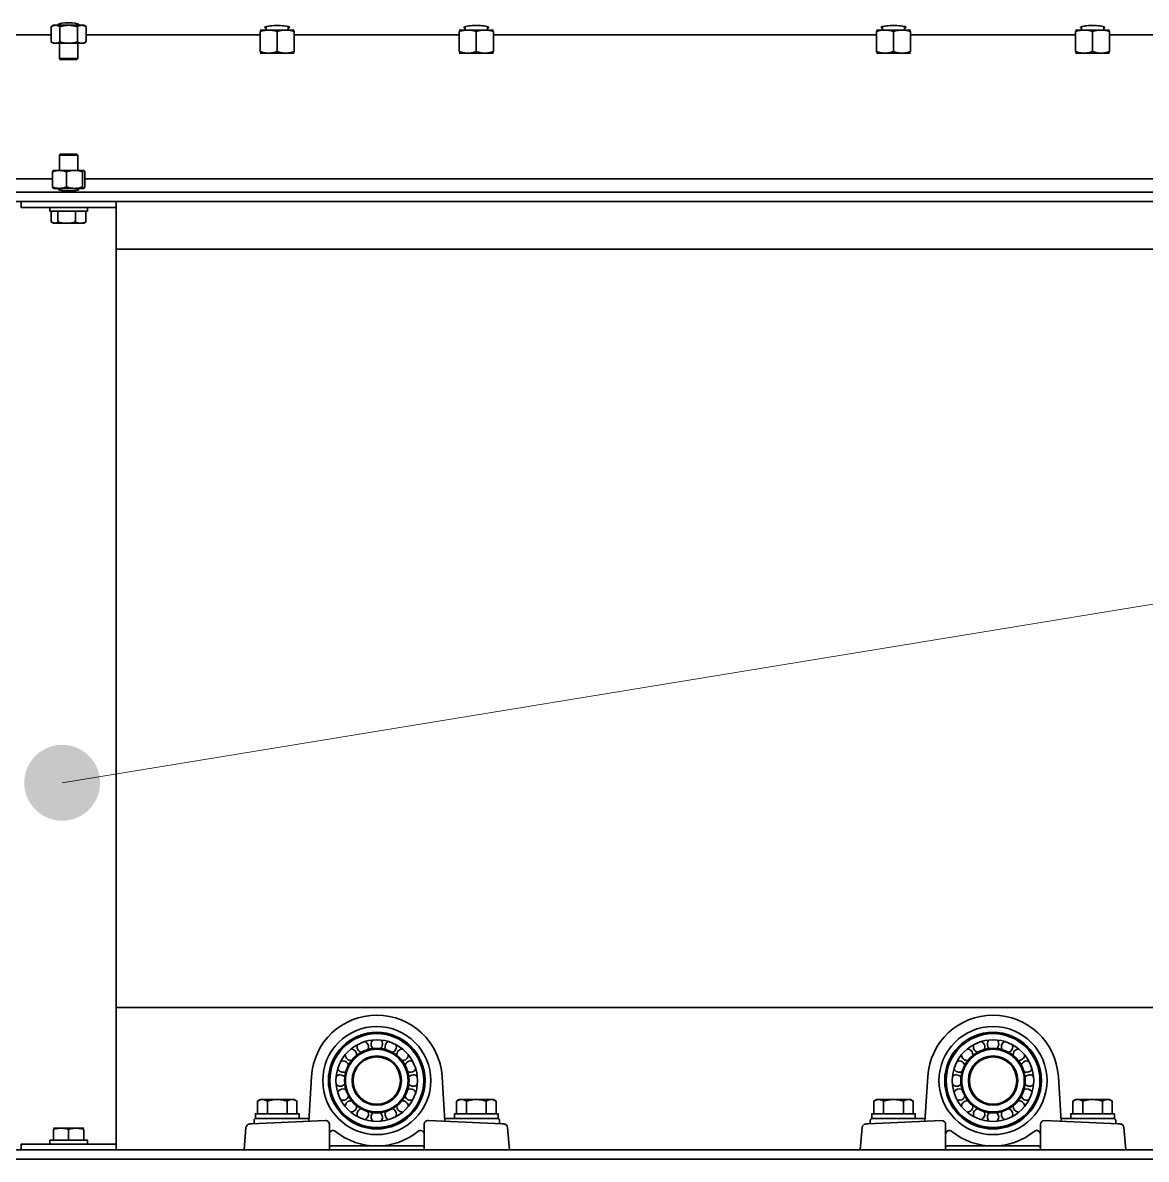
# Model space of a CAD drawing. Header units: millimetres. Extents: x -8400 to 8400, y -5940 to 5940.
# Drawn here: x -2721 to -2128, y 3336 to 3935 of the extents above; entities that cross this region are included whole.
import ezdxf

# ---------------------------------------------------------------- set-up
doc = ezdxf.new("R2010")
doc.units = ezdxf.units.MM
doc.layers.add('粗实线层', color=7, linetype='Continuous', lineweight=35)
doc.layers.add('细实线层', color=7, linetype='Continuous', lineweight=18)

# ---------------------------------------------------------------- blocks, each defined once
blk = doc.blocks.new('*X12')
at = {"layer": '细实线层', "lineweight": 18}
h = blk.add_hatch(color=0, dxfattribs=at)
edge = h.paths.add_edge_path(flags=0)
edge.add_arc((0, 0), 20, 0, 360)
at = {"layer": '细实线层', "color": 0}
blk.add_line((0, 0), (1410.58, 230.81), dxfattribs=at)

msp = doc.modelspace()

# ---------------------------------------------------------------- linework, layer by layer
at = {"layer": '粗实线层', "linetype": 'Continuous', "lineweight": 35}
for points in [[(-2705.579, 3933.056), (-2704.342, 3933.771), (-2704.22, 3933.771), (-2703.859, 3933.771), (-2703.27, 3933.771), (-2703.344, 3933.77), (-2703.417, 3933.767), (-2703.491, 3933.763), (-2703.565, 3933.758), (-2703.711, 3933.742), (-2703.858, 3933.721), (-2704.149, 3933.66), (-2704.438, 3933.577), (-2705.012, 3933.352), (-2705.579, 3933.056), (-2705.579, 3924.985)], [(-2701.208, 3934.606), (-2701.208, 3933.77)], [(-2687.104, 3933.056), (-2687.673, 3933.352), (-2688.247, 3933.578), (-2688.536, 3933.661), (-2688.827, 3933.721), (-2689.119, 3933.758), (-2689.414, 3933.771), (-2689.487, 3933.77), (-2689.561, 3933.767), (-2689.635, 3933.763), (-2689.708, 3933.758), (-2689.855, 3933.742), (-2690.001, 3933.721), (-2690.292, 3933.66), (-2690.582, 3933.577), (-2691.155, 3933.352), (-2691.723, 3933.056), (-2691.723, 3924.985), (-2692.285, 3924.83), (-2692.851, 3924.691), (-2693.422, 3924.568), (-2693.998, 3924.465), (-2694.288, 3924.42), (-2694.579, 3924.381), (-2694.726, 3924.364), (-2694.872, 3924.347), (-2694.946, 3924.34), (-2695.019, 3924.333), (-2695.093, 3924.326), (-2695.167, 3924.32), (-2695.755, 3924.283), (-2696.342, 3924.271), (-2696.926, 3924.283), (-2697.509, 3924.32), (-2698.09, 3924.379), (-2698.669, 3924.462), (-2698.958, 3924.511), (-2699.247, 3924.566), (-2699.391, 3924.595), (-2699.535, 3924.625), (-2699.679, 3924.656), (-2699.823, 3924.689), (-2700.395, 3924.829), (-2700.961, 3924.985)], [(-2691.723, 3933.056), (-2692.285, 3933.21), (-2692.851, 3933.35), (-2693.422, 3933.472), (-2693.998, 3933.576), (-2694.288, 3933.62), (-2694.579, 3933.659), (-2694.726, 3933.677), (-2694.872, 3933.693), (-2694.946, 3933.7), (-2695.019, 3933.708), (-2695.093, 3933.714), (-2695.167, 3933.721), (-2695.755, 3933.758), (-2696.342, 3933.771), (-2696.926, 3933.758), (-2697.509, 3933.722), (-2698.09, 3933.661), (-2698.669, 3933.579), (-2698.958, 3933.53), (-2699.247, 3933.476), (-2699.391, 3933.446), (-2699.535, 3933.416), (-2699.679, 3933.385), (-2699.823, 3933.352), (-2700.395, 3933.212), (-2700.961, 3933.056)], [(-2691.476, 3933.77), (-2691.476, 3934.606)], [(-2592.193, 3932.195), (-2592.598, 3932.362), (-2592.81, 3932.538), (-2592.823, 3932.716), (-2592.636, 3932.893), (-2592.255, 3933.061), (-2591.692, 3933.216), (-2590.964, 3933.354), (-2590.094, 3933.47), (-2589.107, 3933.56), (-2588.036, 3933.621), (-2586.912, 3933.652), (-2585.771, 3933.652), (-2584.648, 3933.621), (-2583.576, 3933.56), (-2582.59, 3933.47), (-2581.72, 3933.354), (-2580.992, 3933.216), (-2580.428, 3933.061), (-2580.048, 3932.893), (-2579.861, 3932.716), (-2579.874, 3932.538), (-2580.086, 3932.362), (-2580.491, 3932.195)], [(-2592.193, 3933.082), (-2592.193, 3931.27)], [(-2580.491, 3931.27), (-2580.491, 3933.082)], [(-2487.192, 3933.082), (-2487.192, 3931.27)], [(-2475.491, 3931.27), (-2475.491, 3933.082)], [(-2267.193, 3932.195), (-2267.598, 3932.362), (-2267.81, 3932.538), (-2267.823, 3932.716), (-2267.636, 3932.893), (-2267.255, 3933.061), (-2266.692, 3933.216), (-2265.964, 3933.354), (-2265.093, 3933.47), (-2264.108, 3933.56), (-2263.036, 3933.621), (-2261.912, 3933.652), (-2260.771, 3933.652), (-2259.648, 3933.621), (-2258.576, 3933.56), (-2257.59, 3933.47), (-2256.72, 3933.354), (-2255.992, 3933.216), (-2255.429, 3933.061), (-2255.048, 3932.893), (-2254.861, 3932.716), (-2254.874, 3932.538), (-2255.086, 3932.362), (-2255.491, 3932.195)], [(-2267.192, 3933.082), (-2267.192, 3931.27)], [(-2255.491, 3931.27), (-2255.491, 3933.082)], [(-2162.192, 3933.082), (-2162.192, 3931.27)], [(-2150.491, 3931.27), (-2150.491, 3933.082)], [(-2797.342, 3928.771), (-2705.608, 3928.771)], [(-2687.142, 3928.771), (-2595.348, 3928.771)], [(-2595.342, 3931.27), (-2595.205, 3931.27), (-2594.799, 3931.27), (-2594.136, 3931.27), (-2593.236, 3931.27), (-2592.127, 3931.27), (-2590.842, 3931.27), (-2590.985, 3931.27), (-2591.129, 3931.267), (-2591.201, 3931.265), (-2591.272, 3931.262), (-2591.344, 3931.26), (-2591.416, 3931.256), (-2591.702, 3931.239), (-2591.987, 3931.215), (-2592.554, 3931.147), (-2593.118, 3931.053), (-2594.235, 3930.799), (-2595.342, 3930.467), (-2595.342, 3919.874), (-2594.233, 3919.541), (-2593.115, 3919.287), (-2592.551, 3919.194), (-2591.985, 3919.126), (-2591.415, 3919.084), (-2590.842, 3919.07), (-2592.127, 3919.07), (-2593.236, 3919.07), (-2594.136, 3919.07), (-2594.799, 3919.07), (-2595.205, 3919.07), (-2595.342, 3919.07)], [(-2577.342, 3931.27), (-2577.479, 3931.27), (-2577.885, 3931.27), (-2578.548, 3931.27), (-2579.448, 3931.27), (-2580.557, 3931.27), (-2581.842, 3931.27), (-2583.264, 3931.27), (-2584.779, 3931.27), (-2586.342, 3931.27), (-2587.905, 3931.27), (-2589.42, 3931.27), (-2590.842, 3931.27), (-2590.269, 3931.256), (-2589.699, 3931.215), (-2589.132, 3931.147), (-2588.569, 3931.054), (-2587.451, 3930.8), (-2586.342, 3930.467), (-2585.236, 3930.799), (-2584.118, 3931.053), (-2583.554, 3931.147), (-2582.987, 3931.215), (-2582.702, 3931.239), (-2582.416, 3931.256), (-2582.344, 3931.26), (-2582.272, 3931.262), (-2582.201, 3931.265), (-2582.129, 3931.267), (-2581.985, 3931.27), (-2581.842, 3931.27), (-2581.269, 3931.256), (-2580.699, 3931.215), (-2580.132, 3931.147), (-2579.569, 3931.054), (-2578.45, 3930.8), (-2577.342, 3930.467), (-2577.342, 3919.874), (-2578.448, 3919.541), (-2579.566, 3919.287), (-2580.13, 3919.195), (-2580.697, 3919.126), (-2580.982, 3919.102), (-2581.268, 3919.084), (-2581.34, 3919.081), (-2581.411, 3919.078), (-2581.483, 3919.076), (-2581.555, 3919.074), (-2581.698, 3919.072), (-2581.842, 3919.07), (-2583.264, 3919.07), (-2584.779, 3919.07), (-2586.342, 3919.07), (-2587.905, 3919.07), (-2589.42, 3919.07), (-2590.842, 3919.07), (-2590.699, 3919.072), (-2590.555, 3919.074), (-2590.483, 3919.076), (-2590.412, 3919.078), (-2590.34, 3919.081), (-2590.268, 3919.084), (-2589.982, 3919.102), (-2589.697, 3919.126), (-2589.13, 3919.195), (-2588.566, 3919.287), (-2587.448, 3919.541), (-2586.342, 3919.874)], [(-2586.342, 3930.467), (-2586.342, 3919.874), (-2585.233, 3919.541), (-2584.115, 3919.287), (-2583.552, 3919.194), (-2582.985, 3919.126), (-2582.415, 3919.084), (-2581.842, 3919.07), (-2580.557, 3919.07), (-2579.448, 3919.07), (-2578.548, 3919.07), (-2577.885, 3919.07), (-2577.479, 3919.07), (-2577.342, 3919.07)], [(-2577.358, 3928.771), (-2490.373, 3928.771)], [(-2490.342, 3931.27), (-2490.205, 3931.27), (-2489.799, 3931.27), (-2489.136, 3931.27), (-2488.236, 3931.27), (-2487.127, 3931.27), (-2485.842, 3931.27), (-2485.985, 3931.27), (-2486.129, 3931.267), (-2486.2, 3931.265), (-2486.272, 3931.262), (-2486.344, 3931.26), (-2486.416, 3931.256), (-2486.702, 3931.239), (-2486.987, 3931.215), (-2487.554, 3931.147), (-2488.118, 3931.053), (-2489.236, 3930.799), (-2490.342, 3930.467), (-2490.342, 3919.874), (-2489.233, 3919.541), (-2488.115, 3919.287), (-2487.551, 3919.194), (-2486.985, 3919.126), (-2486.415, 3919.084), (-2485.842, 3919.07), (-2487.127, 3919.07), (-2488.236, 3919.07), (-2489.136, 3919.07), (-2489.799, 3919.07), (-2490.205, 3919.07), (-2490.342, 3919.07)], [(-2481.342, 3930.467), (-2482.45, 3930.8), (-2483.569, 3931.054), (-2484.132, 3931.147), (-2484.699, 3931.215), (-2485.269, 3931.256), (-2485.842, 3931.27), (-2484.42, 3931.27), (-2482.905, 3931.27), (-2481.342, 3931.27), (-2479.779, 3931.27), (-2478.264, 3931.27), (-2476.842, 3931.27), (-2476.985, 3931.27), (-2477.129, 3931.267), (-2477.201, 3931.265), (-2477.272, 3931.262), (-2477.344, 3931.26), (-2477.416, 3931.256), (-2477.702, 3931.239), (-2477.987, 3931.215), (-2478.554, 3931.147), (-2479.118, 3931.053), (-2480.235, 3930.799), (-2481.342, 3930.467), (-2481.342, 3919.874), (-2480.233, 3919.541), (-2479.115, 3919.287), (-2478.552, 3919.194), (-2477.985, 3919.126), (-2477.415, 3919.084), (-2476.842, 3919.07), (-2476.699, 3919.072), (-2476.555, 3919.074), (-2476.483, 3919.076), (-2476.412, 3919.078), (-2476.34, 3919.081), (-2476.268, 3919.084), (-2475.982, 3919.102), (-2475.697, 3919.126), (-2475.13, 3919.195), (-2474.566, 3919.287), (-2473.448, 3919.541), (-2472.342, 3919.874), (-2472.342, 3930.467), (-2473.45, 3930.8), (-2474.569, 3931.054), (-2475.132, 3931.147), (-2475.699, 3931.215), (-2476.269, 3931.256), (-2476.842, 3931.27), (-2475.557, 3931.27), (-2474.447, 3931.27), (-2473.548, 3931.27), (-2472.885, 3931.27), (-2472.478, 3931.27), (-2472.342, 3931.27)], [(-2472.383, 3928.771), (-2270.389, 3928.771)], [(-2270.342, 3931.27), (-2270.205, 3931.27), (-2269.799, 3931.27), (-2269.136, 3931.27), (-2268.236, 3931.27), (-2267.127, 3931.27), (-2265.842, 3931.27), (-2265.985, 3931.27), (-2266.129, 3931.267), (-2266.201, 3931.265), (-2266.273, 3931.262), (-2266.344, 3931.26), (-2266.416, 3931.256), (-2266.702, 3931.239), (-2266.987, 3931.215), (-2267.554, 3931.147), (-2268.118, 3931.053), (-2269.236, 3930.799), (-2270.342, 3930.467), (-2270.342, 3919.874), (-2269.233, 3919.541), (-2268.115, 3919.287), (-2267.551, 3919.194), (-2266.985, 3919.126), (-2266.415, 3919.084), (-2265.842, 3919.07), (-2267.127, 3919.07), (-2268.236, 3919.07), (-2269.136, 3919.07), (-2269.799, 3919.07), (-2270.205, 3919.07), (-2270.342, 3919.07)], [(-2252.342, 3931.27), (-2252.479, 3931.27), (-2252.885, 3931.27), (-2253.548, 3931.27), (-2254.448, 3931.27), (-2255.557, 3931.27), (-2256.842, 3931.27), (-2256.269, 3931.256), (-2255.699, 3931.215), (-2255.132, 3931.147), (-2254.569, 3931.054), (-2253.45, 3930.8), (-2252.342, 3930.467), (-2252.342, 3919.874), (-2253.448, 3919.541), (-2254.566, 3919.287), (-2255.13, 3919.195), (-2255.697, 3919.126), (-2255.982, 3919.102), (-2256.268, 3919.084), (-2256.34, 3919.081), (-2256.411, 3919.078), (-2256.483, 3919.076), (-2256.555, 3919.074), (-2256.699, 3919.072), (-2256.842, 3919.07), (-2258.264, 3919.07), (-2259.779, 3919.07), (-2261.342, 3919.07), (-2262.905, 3919.07), (-2264.42, 3919.07), (-2265.842, 3919.07), (-2265.699, 3919.072), (-2265.555, 3919.074), (-2265.483, 3919.076), (-2265.411, 3919.078), (-2265.34, 3919.081), (-2265.268, 3919.084), (-2264.982, 3919.102), (-2264.697, 3919.126), (-2264.13, 3919.195), (-2263.566, 3919.287), (-2262.448, 3919.541), (-2261.342, 3919.874), (-2261.342, 3930.467)], [(-2252.398, 3928.771), (-2165.354, 3928.771)], [(-2165.342, 3931.27), (-2165.205, 3931.27), (-2164.799, 3931.27), (-2164.136, 3931.27), (-2163.236, 3931.27), (-2162.127, 3931.27), (-2160.842, 3931.27), (-2160.985, 3931.27), (-2161.129, 3931.267), (-2161.201, 3931.265), (-2161.272, 3931.262), (-2161.344, 3931.26), (-2161.416, 3931.256), (-2161.702, 3931.239), (-2161.987, 3931.215), (-2162.554, 3931.147), (-2163.118, 3931.053), (-2164.236, 3930.799), (-2165.342, 3930.467), (-2165.342, 3919.874), (-2164.233, 3919.541), (-2163.115, 3919.287), (-2162.552, 3919.194), (-2161.985, 3919.126), (-2161.415, 3919.084), (-2160.842, 3919.07), (-2160.698, 3919.072), (-2160.555, 3919.074), (-2160.483, 3919.076), (-2160.411, 3919.078), (-2160.34, 3919.081), (-2160.268, 3919.084), (-2159.982, 3919.102), (-2159.697, 3919.126), (-2159.13, 3919.195), (-2158.566, 3919.287), (-2157.448, 3919.541), (-2156.342, 3919.874)], [(-2156.342, 3930.467), (-2157.45, 3930.8), (-2158.569, 3931.054), (-2159.132, 3931.147), (-2159.699, 3931.215), (-2160.268, 3931.256), (-2160.842, 3931.27), (-2159.42, 3931.27), (-2157.905, 3931.27), (-2156.342, 3931.27), (-2154.779, 3931.27), (-2153.264, 3931.27), (-2151.842, 3931.27), (-2150.557, 3931.27), (-2149.447, 3931.27), (-2148.548, 3931.27), (-2147.885, 3931.27), (-2147.479, 3931.27), (-2147.342, 3931.27)], [(-2147.364, 3928.771), (-1945.37, 3928.771)], [(-2701.208, 3924.271), (-2701.208, 3916.257), (-2700.721, 3915.77), (-2700.612, 3915.77), (-2700.288, 3915.77), (-2699.766, 3915.77), (-2699.072, 3915.77), (-2698.242, 3915.77), (-2697.316, 3915.77), (-2696.342, 3915.77), (-2695.368, 3915.77), (-2694.442, 3915.77), (-2693.611, 3915.77), (-2692.918, 3915.77), (-2692.396, 3915.77), (-2692.072, 3915.77), (-2691.963, 3915.77), (-2691.476, 3916.257), (-2691.476, 3924.271)], [(-2691.723, 3924.985), (-2691.154, 3924.689), (-2690.58, 3924.463), (-2690.291, 3924.38), (-2690, 3924.32), (-2689.708, 3924.283), (-2689.414, 3924.271), (-2688.824, 3924.271), (-2688.463, 3924.271), (-2688.342, 3924.271), (-2687.104, 3924.985)], [(-2472.342, 3919.07), (-2472.478, 3919.07), (-2472.885, 3919.07), (-2473.548, 3919.07), (-2474.447, 3919.07), (-2475.557, 3919.07), (-2476.842, 3919.07), (-2478.264, 3919.07), (-2479.779, 3919.07), (-2481.342, 3919.07), (-2482.905, 3919.07), (-2484.42, 3919.07), (-2485.842, 3919.07), (-2485.699, 3919.072), (-2485.555, 3919.074), (-2485.483, 3919.076), (-2485.411, 3919.078), (-2485.34, 3919.081), (-2485.268, 3919.084), (-2484.982, 3919.102), (-2484.697, 3919.126), (-2484.13, 3919.195), (-2483.566, 3919.287), (-2482.448, 3919.541), (-2481.342, 3919.874)], [(-2261.342, 3919.874), (-2260.233, 3919.541), (-2259.115, 3919.287), (-2258.552, 3919.194), (-2257.985, 3919.126), (-2257.415, 3919.084), (-2256.842, 3919.07), (-2255.557, 3919.07), (-2254.448, 3919.07), (-2253.548, 3919.07), (-2252.885, 3919.07), (-2252.479, 3919.07), (-2252.342, 3919.07)], [(-2701.208, 3916.257), (-2701.102, 3916.257), (-2700.787, 3916.257), (-2700.278, 3916.257), (-2699.598, 3916.257), (-2698.775, 3916.257), (-2697.846, 3916.257), (-2696.85, 3916.257), (-2695.833, 3916.257), (-2694.838, 3916.257), (-2693.909, 3916.257), (-2693.086, 3916.257), (-2692.405, 3916.257), (-2691.896, 3916.257), (-2691.582, 3916.257), (-2691.476, 3916.257)], [(-2147.342, 3919.07), (-2147.479, 3919.07), (-2147.885, 3919.07), (-2148.548, 3919.07), (-2149.447, 3919.07), (-2150.557, 3919.07), (-2151.842, 3919.07), (-2153.264, 3919.07), (-2154.779, 3919.07), (-2156.342, 3919.07), (-2157.905, 3919.07), (-2159.42, 3919.07), (-2160.842, 3919.07), (-2162.127, 3919.07), (-2163.236, 3919.07), (-2164.136, 3919.07), (-2164.799, 3919.07), (-2165.205, 3919.07), (-2165.342, 3919.07)], [(-2691.476, 3857.27), (-2691.476, 3865.284), (-2691.963, 3865.771), (-2692.077, 3865.771), (-2692.414, 3865.771), (-2692.956, 3865.771), (-2693.675, 3865.771), (-2694.534, 3865.771), (-2695.487, 3865.771), (-2696.484, 3865.771), (-2697.474, 3865.771), (-2698.405, 3865.771), (-2699.228, 3865.771), (-2699.901, 3865.771), (-2700.387, 3865.771), (-2700.637, 3865.771), (-2700.721, 3865.771), (-2701.208, 3865.284), (-2701.208, 3857.27)], [(-2691.476, 3865.284), (-2691.584, 3865.284), (-2691.904, 3865.284), (-2692.422, 3865.284), (-2693.115, 3865.284), (-2693.951, 3865.284), (-2694.894, 3865.284), (-2695.901, 3865.284), (-2696.927, 3865.284), (-2697.928, 3865.284), (-2698.858, 3865.284), (-2699.676, 3865.284), (-2700.346, 3865.284), (-2700.837, 3865.284), (-2701.114, 3865.284), (-2701.208, 3865.284)], [(-2704.875, 3856.556), (-2704.727, 3856.852), (-2704.578, 3857.078), (-2704.502, 3857.16), (-2704.427, 3857.221), (-2704.411, 3857.231)], [(-2704.414, 3857.229), (-2704.342, 3857.27), (-2704.208, 3857.27), (-2703.81, 3857.27), (-2703.162, 3857.27), (-2702.285, 3857.27), (-2701.21, 3857.27), (-2700.033, 3857.27), (-2698.745, 3857.27), (-2697.383, 3857.27), (-2695.99, 3857.27), (-2694.607, 3857.27), (-2693.278, 3857.27), (-2693.817, 3857.258), (-2694.355, 3857.221), (-2694.892, 3857.162), (-2695.427, 3857.079), (-2695.694, 3857.03), (-2695.96, 3856.975), (-2696.094, 3856.946), (-2696.227, 3856.916), (-2696.36, 3856.885), (-2696.493, 3856.852), (-2697.021, 3856.711), (-2697.544, 3856.556)], [(-2689.011, 3856.556), (-2688.863, 3856.852), (-2688.714, 3857.078), (-2688.639, 3857.16), (-2688.563, 3857.221), (-2688.525, 3857.242), (-2688.487, 3857.258), (-2688.467, 3857.264), (-2688.448, 3857.268), (-2688.429, 3857.27), (-2688.41, 3857.27), (-2688.711, 3857.27), (-2689.244, 3857.27), (-2689.993, 3857.27), (-2690.935, 3857.27), (-2692.041, 3857.27), (-2693.278, 3857.27), (-2692.736, 3857.258), (-2692.192, 3857.221), (-2692.124, 3857.215), (-2692.056, 3857.208), (-2691.988, 3857.201), (-2691.92, 3857.193), (-2691.784, 3857.177), (-2691.649, 3857.16), (-2691.38, 3857.121), (-2691.112, 3857.076), (-2690.58, 3856.973), (-2690.053, 3856.85), (-2689.53, 3856.711), (-2689.011, 3856.556), (-2689.011, 3848.485)], [(-2688.41, 3847.77), (-2688.391, 3847.771), (-2688.372, 3847.774), (-2688.352, 3847.778), (-2688.333, 3847.783), (-2688.295, 3847.798), (-2688.257, 3847.82), (-2688.181, 3847.881), (-2688.106, 3847.964), (-2687.957, 3848.189), (-2687.809, 3848.485), (-2687.809, 3856.556), (-2687.957, 3856.852), (-2688.106, 3857.078), (-2688.182, 3857.16), (-2688.257, 3857.221), (-2688.333, 3857.258), (-2688.41, 3857.27)], [(-2704.895, 3852.77), (-3642.842, 3852.77)], [(-2697.544, 3848.485), (-2697.021, 3848.329), (-2696.493, 3848.188), (-2696.36, 3848.156), (-2696.227, 3848.125), (-2696.094, 3848.095), (-2695.96, 3848.065), (-2695.694, 3848.011), (-2695.427, 3847.962), (-2694.892, 3847.879), (-2694.355, 3847.819), (-2693.817, 3847.783), (-2693.278, 3847.77), (-2694.607, 3847.77), (-2695.99, 3847.77), (-2697.383, 3847.77), (-2698.745, 3847.77), (-2700.033, 3847.77), (-2701.21, 3847.77), (-2702.238, 3847.77), (-2703.087, 3847.77), (-2703.732, 3847.77), (-2704.152, 3847.77), (-2704.334, 3847.77), (-2704.274, 3847.77), (-2704.293, 3847.771), (-2704.312, 3847.774), (-2704.331, 3847.778), (-2704.35, 3847.783), (-2704.389, 3847.798), (-2704.427, 3847.82), (-2704.503, 3847.881), (-2704.578, 3847.964), (-2704.727, 3848.189), (-2704.875, 3848.485)], [(-1814.389, 3852.77), (-2687.854, 3852.77)], [(-5571.342, 3845.77), (-1771.342, 3845.77)], [(-5571.342, 3843.204), (-5571.342, 3840.77), (-1771.342, 3840.77), (-1771.342, 3843.204)], [(-2691.476, 3847.738), (-2691.085, 3847.589), (-2690.876, 3847.432), (-2690.858, 3847.271), (-2691.03, 3847.113), (-2691.388, 3846.962), (-2691.918, 3846.825), (-2692.603, 3846.705), (-2693.417, 3846.607), (-2694.334, 3846.535), (-2695.32, 3846.49), (-2696.342, 3846.475), (-2697.385, 3846.49), (-2698.39, 3846.537), (-2699.321, 3846.612), (-2700.144, 3846.714), (-2700.829, 3846.838), (-2701.351, 3846.981), (-2701.691, 3847.136), (-2701.837, 3847.298), (-2701.783, 3847.462), (-2701.532, 3847.622), (-2701.092, 3847.77)], [(-2701.208, 3847.771), (-2701.208, 3846.935)], [(-2691.476, 3846.935), (-2691.476, 3847.771)], [(-2706.342, 3837.771), (-2706.342, 3835.77), (-2706.15, 3835.77), (-2705.579, 3835.77), (-2704.931, 3835.77), (-2704.102, 3835.77), (-2703.112, 3835.77), (-2701.981, 3835.77), (-2700.731, 3835.77), (-2699.39, 3835.77), (-2697.986, 3835.77), (-2696.546, 3835.77), (-2695.103, 3835.77), (-2693.685, 3835.77), (-2692.323, 3835.77), (-2691.045, 3835.77), (-2689.878, 3835.77), (-2688.846, 3835.77), (-2687.97, 3835.77), (-2687.269, 3835.77), (-2686.758, 3835.77), (-2686.446, 3835.77), (-2686.342, 3835.77), (-2686.342, 3837.771)], [(-2671.342, 3837.771), (-2671.342, 3837.668), (-2671.342, 3837.368), (-2671.342, 3836.892), (-2671.342, 3836.27), (-2671.342, 3835.547), (-2671.342, 3834.771), (-2671.342, 3346.771), (-2671.342, 3345.994), (-2671.342, 3345.27), (-2671.342, 3344.649), (-2671.342, 3344.172), (-2671.342, 3343.873), (-2671.342, 3343.77)], [(-2703.732, 3829.371), (-2703.956, 3829.382), (-2704.179, 3829.42), (-2704.401, 3829.479), (-2704.623, 3829.562), (-2704.734, 3829.611), (-2704.844, 3829.666), (-2704.899, 3829.695), (-2704.955, 3829.725), (-2705.01, 3829.756), (-2705.065, 3829.789), (-2705.284, 3829.93), (-2705.501, 3830.085), (-2705.501, 3835.77)], [(-2705.501, 3830.085), (-2704.809, 3829.789), (-2704.11, 3829.563), (-2703.758, 3829.48), (-2703.404, 3829.42), (-2703.049, 3829.383), (-2702.691, 3829.371)], [(-2701.963, 3830.085), (-2702.178, 3829.93), (-2702.395, 3829.791), (-2702.613, 3829.668), (-2702.834, 3829.564), (-2702.945, 3829.52), (-2703.057, 3829.481), (-2703.113, 3829.464), (-2703.169, 3829.448), (-2703.197, 3829.44), (-2703.225, 3829.433), (-2703.253, 3829.426), (-2703.282, 3829.42), (-2703.507, 3829.383), (-2703.732, 3829.371), (-2703.087, 3829.371), (-2702.238, 3829.371), (-2701.21, 3829.371), (-2700.033, 3829.371), (-2698.745, 3829.371), (-2697.383, 3829.371), (-2695.99, 3829.371), (-2694.607, 3829.371), (-2693.278, 3829.371), (-2692.041, 3829.371), (-2690.935, 3829.371), (-2689.993, 3829.371), (-2690.083, 3829.371), (-2690.172, 3829.373), (-2690.262, 3829.377), (-2690.352, 3829.383), (-2690.53, 3829.398), (-2690.708, 3829.42), (-2691.062, 3829.48), (-2691.415, 3829.563), (-2692.112, 3829.789), (-2692.803, 3830.085)], [(-2692.803, 3835.77), (-2692.803, 3830.085), (-2693.931, 3829.789), (-2695.07, 3829.563), (-2695.643, 3829.48), (-2696.22, 3829.42), (-2696.8, 3829.383), (-2697.383, 3829.371), (-2697.529, 3829.371), (-2697.675, 3829.373), (-2697.821, 3829.377), (-2697.967, 3829.383), (-2698.258, 3829.398), (-2698.548, 3829.42), (-2699.126, 3829.48), (-2699.699, 3829.563), (-2700.836, 3829.789), (-2701.963, 3830.085), (-2701.963, 3835.77)], [(-2687.183, 3830.085), (-2687.398, 3829.93), (-2687.615, 3829.791), (-2687.834, 3829.668), (-2688.054, 3829.564), (-2688.165, 3829.52), (-2688.277, 3829.481), (-2688.333, 3829.464), (-2688.389, 3829.448), (-2688.417, 3829.44), (-2688.445, 3829.433), (-2688.474, 3829.426), (-2688.502, 3829.42), (-2688.727, 3829.383), (-2688.952, 3829.371), (-2688.532, 3829.371), (-2688.35, 3829.371), (-2688.41, 3829.371), (-2688.711, 3829.371), (-2689.244, 3829.371), (-2689.993, 3829.371), (-2689.635, 3829.383), (-2689.279, 3829.42), (-2688.926, 3829.48), (-2688.574, 3829.563), (-2687.875, 3829.789), (-2687.183, 3830.085), (-2687.183, 3835.77)], [(-2705.003, 3829.752), (-2704.342, 3829.371)], [(-2688.342, 3829.371), (-2687.681, 3829.752)], [(-1781.342, 3765.764), (-1781.342, 3815.77), (-2671.351, 3815.77)], [(-2671.351, 3415.771), (-1801.358, 3415.771)], [(-2596.734, 3366.467), (-2595.342, 3367.271), (-2595.205, 3367.271), (-2594.799, 3367.271), (-2594.136, 3367.271), (-2594.467, 3367.257), (-2594.796, 3367.215), (-2595.123, 3367.147), (-2595.449, 3367.054), (-2596.094, 3366.8), (-2596.734, 3366.467), (-2596.734, 3359.77)], [(-2581.146, 3366.467), (-2581.778, 3366.641), (-2582.415, 3366.798), (-2583.057, 3366.935), (-2583.705, 3367.052), (-2584.031, 3367.102), (-2584.359, 3367.145), (-2584.524, 3367.165), (-2584.689, 3367.183), (-2584.771, 3367.192), (-2584.854, 3367.2), (-2584.937, 3367.208), (-2585.02, 3367.215), (-2585.682, 3367.257), (-2586.342, 3367.271), (-2587.905, 3367.271), (-2589.42, 3367.271), (-2590.842, 3367.271), (-2592.127, 3367.271), (-2593.236, 3367.271), (-2594.136, 3367.271), (-2594.053, 3367.27), (-2593.971, 3367.267), (-2593.929, 3367.265), (-2593.888, 3367.263), (-2593.846, 3367.26), (-2593.805, 3367.257), (-2593.64, 3367.239), (-2593.475, 3367.215), (-2593.148, 3367.147), (-2592.822, 3367.054), (-2592.177, 3366.8), (-2591.538, 3366.467), (-2591.538, 3359.77)], [(-2591.538, 3366.467), (-2590.901, 3366.641), (-2590.258, 3366.8), (-2590.096, 3366.837), (-2589.934, 3366.872), (-2589.772, 3366.906), (-2589.61, 3366.938), (-2589.285, 3367), (-2588.96, 3367.055), (-2588.308, 3367.148), (-2587.655, 3367.216), (-2586.999, 3367.257), (-2586.342, 3367.271), (-2584.779, 3367.271), (-2583.264, 3367.271), (-2581.842, 3367.271), (-2580.557, 3367.271), (-2579.448, 3367.271), (-2578.548, 3367.271), (-2577.885, 3367.271), (-2577.479, 3367.271), (-2577.342, 3367.271), (-2575.949, 3366.467)], [(-2581.146, 3359.77), (-2581.146, 3366.467), (-2580.506, 3366.8), (-2579.86, 3367.054), (-2579.535, 3367.147), (-2579.208, 3367.215), (-2578.879, 3367.257), (-2578.548, 3367.271), (-2578.465, 3367.27), (-2578.382, 3367.267), (-2578.341, 3367.265), (-2578.299, 3367.263), (-2578.258, 3367.26), (-2578.216, 3367.257), (-2578.051, 3367.239), (-2577.886, 3367.215), (-2577.559, 3367.147), (-2577.234, 3367.054), (-2576.588, 3366.8), (-2575.949, 3366.467), (-2575.949, 3359.77)], [(-2491.734, 3366.467), (-2490.342, 3367.271), (-2490.205, 3367.271), (-2489.799, 3367.271), (-2489.136, 3367.271), (-2489.467, 3367.257), (-2489.796, 3367.215), (-2490.123, 3367.147), (-2490.448, 3367.054), (-2491.094, 3366.8), (-2491.734, 3366.467), (-2491.734, 3359.77)], [(-2470.95, 3359.77), (-2470.95, 3366.467), (-2471.589, 3366.8), (-2472.234, 3367.054), (-2472.559, 3367.147), (-2472.887, 3367.215), (-2473.051, 3367.239), (-2473.216, 3367.257), (-2473.258, 3367.26), (-2473.299, 3367.263), (-2473.341, 3367.265), (-2473.382, 3367.267), (-2473.465, 3367.27), (-2473.548, 3367.271), (-2474.447, 3367.271), (-2475.557, 3367.271), (-2476.842, 3367.271), (-2478.264, 3367.271), (-2479.779, 3367.271), (-2481.342, 3367.271), (-2482.905, 3367.271), (-2484.42, 3367.271), (-2485.842, 3367.271), (-2487.127, 3367.271), (-2488.236, 3367.271), (-2489.136, 3367.271), (-2489.053, 3367.27), (-2488.971, 3367.267), (-2488.929, 3367.265), (-2488.888, 3367.263), (-2488.846, 3367.26), (-2488.805, 3367.257), (-2488.64, 3367.239), (-2488.475, 3367.215), (-2488.147, 3367.147), (-2487.822, 3367.054), (-2487.177, 3366.8), (-2486.538, 3366.467)], [(-2486.538, 3359.77), (-2486.538, 3366.467), (-2485.901, 3366.641), (-2485.258, 3366.8), (-2485.096, 3366.837), (-2484.934, 3366.872), (-2484.772, 3366.906), (-2484.61, 3366.938), (-2484.285, 3367), (-2483.96, 3367.055), (-2483.308, 3367.148), (-2482.655, 3367.216), (-2482, 3367.257), (-2481.342, 3367.271), (-2480.682, 3367.257), (-2480.02, 3367.215), (-2479.937, 3367.208), (-2479.854, 3367.2), (-2479.771, 3367.192), (-2479.689, 3367.183), (-2479.524, 3367.165), (-2479.359, 3367.145), (-2479.031, 3367.102), (-2478.705, 3367.052), (-2478.057, 3366.935), (-2477.415, 3366.798), (-2476.778, 3366.641), (-2476.146, 3366.467)], [(-2470.95, 3366.467), (-2472.342, 3367.271), (-2472.478, 3367.271), (-2472.885, 3367.271), (-2473.548, 3367.271), (-2473.878, 3367.257), (-2474.208, 3367.215), (-2474.535, 3367.147), (-2474.86, 3367.054), (-2475.506, 3366.8), (-2476.146, 3366.467), (-2476.146, 3359.77)], [(-2271.734, 3366.467), (-2270.342, 3367.271), (-2270.205, 3367.271), (-2269.799, 3367.271), (-2269.136, 3367.271), (-2268.236, 3367.271), (-2267.127, 3367.271), (-2265.842, 3367.271), (-2264.42, 3367.271), (-2262.905, 3367.271), (-2261.342, 3367.271), (-2259.779, 3367.271), (-2258.264, 3367.271), (-2256.842, 3367.271), (-2255.557, 3367.271), (-2254.448, 3367.271), (-2253.548, 3367.271), (-2253.465, 3367.27), (-2253.382, 3367.267), (-2253.341, 3367.265), (-2253.299, 3367.263), (-2253.258, 3367.26), (-2253.216, 3367.257), (-2253.051, 3367.239), (-2252.887, 3367.215), (-2252.559, 3367.147), (-2252.234, 3367.054), (-2251.588, 3366.8), (-2250.95, 3366.467), (-2250.95, 3359.77)], [(-2271.734, 3359.77), (-2271.734, 3366.467), (-2271.094, 3366.8), (-2270.449, 3367.054), (-2270.123, 3367.147), (-2269.796, 3367.215), (-2269.467, 3367.257), (-2269.136, 3367.271), (-2269.053, 3367.27), (-2268.971, 3367.267), (-2268.929, 3367.265), (-2268.888, 3367.263), (-2268.846, 3367.26), (-2268.805, 3367.257), (-2268.64, 3367.239), (-2268.475, 3367.215), (-2268.147, 3367.147), (-2267.822, 3367.054), (-2267.177, 3366.8), (-2266.538, 3366.467)], [(-2266.538, 3359.77), (-2266.538, 3366.467), (-2265.901, 3366.641), (-2265.258, 3366.8), (-2265.096, 3366.837), (-2264.934, 3366.872), (-2264.772, 3366.906), (-2264.61, 3366.938), (-2264.285, 3367), (-2263.96, 3367.055), (-2263.308, 3367.148), (-2262.655, 3367.216), (-2261.999, 3367.257), (-2261.342, 3367.271), (-2260.682, 3367.257), (-2260.02, 3367.215), (-2259.937, 3367.208), (-2259.854, 3367.2), (-2259.771, 3367.192), (-2259.689, 3367.183), (-2259.524, 3367.165), (-2259.359, 3367.145), (-2259.031, 3367.102), (-2258.705, 3367.052), (-2258.057, 3366.935), (-2257.415, 3366.798), (-2256.778, 3366.641), (-2256.146, 3366.467)], [(-2250.95, 3366.467), (-2252.342, 3367.271), (-2252.479, 3367.271), (-2252.885, 3367.271), (-2253.548, 3367.271), (-2253.879, 3367.257), (-2254.208, 3367.215), (-2254.535, 3367.147), (-2254.86, 3367.054), (-2255.506, 3366.8), (-2256.146, 3366.467), (-2256.146, 3359.77)], [(-2166.734, 3366.467), (-2165.342, 3367.271), (-2165.205, 3367.271), (-2164.799, 3367.271), (-2164.136, 3367.271), (-2164.467, 3367.257), (-2164.796, 3367.215), (-2165.123, 3367.147), (-2165.448, 3367.054), (-2166.094, 3366.8), (-2166.734, 3366.467), (-2166.734, 3359.77)], [(-2145.95, 3359.77), (-2145.95, 3366.467), (-2146.588, 3366.8), (-2147.234, 3367.054), (-2147.559, 3367.147), (-2147.887, 3367.215), (-2148.051, 3367.239), (-2148.216, 3367.257), (-2148.258, 3367.26), (-2148.299, 3367.263), (-2148.34, 3367.265), (-2148.382, 3367.267), (-2148.465, 3367.27), (-2148.548, 3367.271), (-2149.447, 3367.271), (-2150.557, 3367.271), (-2151.842, 3367.271), (-2153.264, 3367.271), (-2154.779, 3367.271), (-2156.342, 3367.271), (-2157.905, 3367.271), (-2159.42, 3367.271), (-2160.842, 3367.271), (-2162.127, 3367.271), (-2163.236, 3367.271), (-2164.136, 3367.271), (-2164.053, 3367.27), (-2163.97, 3367.267), (-2163.929, 3367.265), (-2163.888, 3367.263), (-2163.846, 3367.26), (-2163.805, 3367.257), (-2163.64, 3367.239), (-2163.475, 3367.215), (-2163.147, 3367.147), (-2162.822, 3367.054), (-2162.177, 3366.8), (-2161.538, 3366.467), (-2161.538, 3359.77)], [(-2161.538, 3366.467), (-2160.901, 3366.641), (-2160.258, 3366.8), (-2160.096, 3366.837), (-2159.934, 3366.872), (-2159.772, 3366.906), (-2159.61, 3366.938), (-2159.285, 3367), (-2158.96, 3367.055), (-2158.308, 3367.148), (-2157.655, 3367.216), (-2156.999, 3367.257), (-2156.342, 3367.271), (-2155.682, 3367.257), (-2155.02, 3367.215), (-2154.937, 3367.208), (-2154.854, 3367.2), (-2154.771, 3367.192), (-2154.688, 3367.183), (-2154.524, 3367.165), (-2154.359, 3367.145), (-2154.031, 3367.102), (-2153.705, 3367.052), (-2153.057, 3366.935), (-2152.415, 3366.798), (-2151.778, 3366.641), (-2151.146, 3366.467)], [(-2145.95, 3366.467), (-2147.342, 3367.271), (-2147.479, 3367.271), (-2147.885, 3367.271), (-2148.548, 3367.271), (-2148.878, 3367.257), (-2149.208, 3367.215), (-2149.535, 3367.147), (-2149.86, 3367.054), (-2150.506, 3366.8), (-2151.146, 3366.467), (-2151.146, 3359.77)], [(-2569.661, 3357.271), (-2578.154, 3357.271), (-2579.352, 3357.271), (-2580.684, 3357.271), (-2582.126, 3357.271), (-2583.649, 3357.271), (-2585.224, 3357.271), (-2586.821, 3357.271), (-2588.409, 3357.271), (-2589.956, 3357.271), (-2591.434, 3357.271), (-2592.814, 3357.271), (-2594.068, 3357.271), (-2595.174, 3357.271), (-2596.109, 3357.271), (-2596.856, 3357.271), (-2597.4, 3357.271), (-2597.731, 3357.271), (-2597.842, 3357.271), (-2597.842, 3359.77), (-2597.735, 3359.77), (-2597.415, 3359.77), (-2596.89, 3359.77), (-2596.168, 3359.77), (-2595.263, 3359.77), (-2594.191, 3359.77), (-2592.974, 3359.77), (-2591.633, 3359.77), (-2590.193, 3359.77), (-2588.681, 3359.77), (-2587.127, 3359.77), (-2585.557, 3359.77), (-2584.002, 3359.77), (-2582.491, 3359.77), (-2581.051, 3359.77), (-2579.71, 3359.77), (-2578.492, 3359.77), (-2577.421, 3359.77), (-2576.516, 3359.77), (-2575.794, 3359.77), (-2575.268, 3359.77), (-2574.949, 3359.77), (-2574.842, 3359.77), (-2574.842, 3357.271)], [(-2569.661, 3357.271), (-2588.995, 3357.271)], [(-2536.842, 3360.538), (-2536.842, 3360.536)], [(-2536.681, 3360.509), (-2536.442, 3360.27), (-2536.337, 3360.27), (-2536.029, 3360.27), (-2535.545, 3360.27), (-2534.922, 3360.27), (-2534.212, 3360.27), (-2533.472, 3360.27), (-2532.762, 3360.27), (-2532.139, 3360.27), (-2531.655, 3360.27), (-2531.347, 3360.27), (-2531.242, 3360.27), (-2531.003, 3360.509)], [(-2530.842, 3360.536), (-2530.842, 3360.537), (-2530.842, 3360.538)], [(-2498.023, 3357.271), (-2489.53, 3357.271)], [(-2478.688, 3357.271), (-2498.023, 3357.271)], [(-2489.53, 3357.271), (-2488.332, 3357.271), (-2486.999, 3357.271), (-2485.557, 3357.271), (-2484.035, 3357.271), (-2482.459, 3357.271), (-2480.863, 3357.271), (-2479.275, 3357.271), (-2477.728, 3357.271), (-2476.25, 3357.271), (-2474.87, 3357.271), (-2473.615, 3357.271), (-2472.51, 3357.271), (-2471.574, 3357.271), (-2470.827, 3357.271), (-2470.283, 3357.271), (-2469.953, 3357.271), (-2469.842, 3357.271), (-2469.842, 3359.77), (-2469.949, 3359.77), (-2470.268, 3359.77), (-2470.794, 3359.77), (-2471.516, 3359.77), (-2472.421, 3359.77), (-2473.492, 3359.77), (-2474.71, 3359.77), (-2476.051, 3359.77), (-2477.491, 3359.77), (-2479.002, 3359.77), (-2480.557, 3359.77), (-2482.127, 3359.77), (-2483.682, 3359.77), (-2485.193, 3359.77), (-2486.633, 3359.77), (-2487.974, 3359.77), (-2489.191, 3359.77), (-2490.263, 3359.77), (-2491.168, 3359.77), (-2491.89, 3359.77), (-2492.415, 3359.77), (-2492.735, 3359.77), (-2492.842, 3359.77), (-2492.842, 3357.271)], [(-2244.661, 3357.271), (-2253.154, 3357.271), (-2254.352, 3357.271), (-2255.684, 3357.271), (-2257.126, 3357.271), (-2258.649, 3357.271), (-2260.224, 3357.271), (-2261.821, 3357.271), (-2263.409, 3357.271), (-2264.956, 3357.271), (-2266.434, 3357.271), (-2267.814, 3357.271), (-2269.069, 3357.271), (-2270.174, 3357.271), (-2271.109, 3357.271), (-2271.856, 3357.271), (-2272.4, 3357.271), (-2272.731, 3357.271), (-2272.842, 3357.271), (-2272.842, 3359.77), (-2272.735, 3359.77), (-2272.415, 3359.77), (-2271.89, 3359.77), (-2271.168, 3359.77), (-2270.262, 3359.77), (-2269.191, 3359.77), (-2267.974, 3359.77), (-2266.633, 3359.77), (-2265.193, 3359.77), (-2263.682, 3359.77), (-2262.127, 3359.77), (-2260.557, 3359.77), (-2259.002, 3359.77), (-2257.491, 3359.77), (-2256.051, 3359.77), (-2254.71, 3359.77), (-2253.492, 3359.77), (-2252.421, 3359.77), (-2251.516, 3359.77), (-2250.794, 3359.77), (-2250.268, 3359.77), (-2249.949, 3359.77), (-2249.842, 3359.77), (-2249.842, 3357.271)], [(-2244.661, 3357.271), (-2263.995, 3357.271)], [(-2211.842, 3360.538), (-2211.842, 3360.536)], [(-2211.681, 3360.509), (-2211.442, 3360.27), (-2211.337, 3360.27), (-2211.029, 3360.27), (-2210.545, 3360.27), (-2209.922, 3360.27), (-2209.212, 3360.27), (-2208.472, 3360.27), (-2207.762, 3360.27), (-2207.139, 3360.27), (-2206.655, 3360.27), (-2206.347, 3360.27), (-2206.242, 3360.27), (-2206.003, 3360.509)], [(-2205.842, 3360.536), (-2205.842, 3360.537), (-2205.842, 3360.538)], [(-2173.022, 3357.271), (-2164.53, 3357.271), (-2163.332, 3357.271), (-2162, 3357.271), (-2160.558, 3357.271), (-2159.035, 3357.271), (-2157.459, 3357.271), (-2155.863, 3357.271), (-2154.275, 3357.271), (-2152.728, 3357.271), (-2151.25, 3357.271), (-2149.87, 3357.271), (-2148.615, 3357.271), (-2147.51, 3357.271), (-2146.574, 3357.271), (-2145.828, 3357.271), (-2145.284, 3357.271), (-2144.953, 3357.271), (-2144.842, 3357.271), (-2144.842, 3359.77), (-2144.949, 3359.77), (-2145.268, 3359.77), (-2145.794, 3359.77), (-2146.516, 3359.77), (-2147.421, 3359.77), (-2148.493, 3359.77), (-2149.71, 3359.77), (-2151.051, 3359.77), (-2152.491, 3359.77), (-2154.002, 3359.77), (-2155.557, 3359.77), (-2157.127, 3359.77), (-2158.682, 3359.77), (-2160.193, 3359.77), (-2161.633, 3359.77), (-2162.974, 3359.77), (-2164.191, 3359.77), (-2165.263, 3359.77), (-2166.168, 3359.77), (-2166.89, 3359.77), (-2167.416, 3359.77), (-2167.735, 3359.77), (-2167.842, 3359.77), (-2167.842, 3357.271)], [(-2704.342, 3352.171), (-2704.22, 3352.171), (-2703.859, 3352.171), (-2703.27, 3352.171), (-2702.47, 3352.171), (-2701.484, 3352.171), (-2700.342, 3352.171), (-2700.851, 3352.158), (-2701.358, 3352.121), (-2701.862, 3352.061), (-2702.362, 3351.978), (-2703.357, 3351.752), (-2704.342, 3351.456), (-2704.342, 3345.77)], [(-2696.342, 3351.456), (-2697.325, 3351.751), (-2698.319, 3351.978), (-2698.82, 3352.06), (-2699.324, 3352.121), (-2699.578, 3352.142), (-2699.832, 3352.158), (-2699.959, 3352.163), (-2700.087, 3352.167), (-2700.215, 3352.169), (-2700.342, 3352.171), (-2699.078, 3352.171), (-2697.731, 3352.171), (-2696.342, 3352.171), (-2694.953, 3352.171), (-2693.606, 3352.171), (-2692.342, 3352.171), (-2692.852, 3352.158), (-2693.358, 3352.121), (-2693.862, 3352.061), (-2694.362, 3351.978), (-2695.357, 3351.752), (-2696.342, 3351.456), (-2696.342, 3345.77)], [(-2688.342, 3352.171), (-2688.463, 3352.171), (-2688.824, 3352.171), (-2689.414, 3352.171), (-2690.213, 3352.171), (-2691.2, 3352.171), (-2692.342, 3352.171), (-2692.215, 3352.169), (-2692.087, 3352.167), (-2691.959, 3352.163), (-2691.832, 3352.158), (-2691.578, 3352.142), (-2691.324, 3352.121), (-2690.82, 3352.06), (-2690.319, 3351.978), (-2689.325, 3351.751), (-2688.342, 3351.456), (-2688.342, 3345.77)], [(-2463.842, 3340.77), (-2464.872, 3352.544)], [(-2277.812, 3352.544), (-2278.842, 3340.77)], [(-2274.902, 3354.414), (-2235.932, 3356.167)], [(-2233.842, 3340.77), (-2233.842, 3354.17)], [(-2138.842, 3340.77), (-2139.872, 3352.544)], [(-2686.342, 3343.77), (-2686.342, 3345.77), (-2686.444, 3345.77), (-2686.747, 3345.77), (-2687.245, 3345.77), (-2687.929, 3345.77), (-2688.784, 3345.77), (-2689.793, 3345.77), (-2690.935, 3345.77), (-2692.188, 3345.77), (-2693.525, 3345.77), (-2694.919, 3345.77), (-2696.342, 3345.77), (-2697.765, 3345.77), (-2699.159, 3345.77), (-2700.496, 3345.77), (-2701.748, 3345.77), (-2702.891, 3345.77), (-2703.899, 3345.77), (-2704.755, 3345.77), (-2705.438, 3345.77), (-2705.937, 3345.77), (-2706.24, 3345.77), (-2706.342, 3345.77), (-2706.342, 3343.77)], [(-1771.342, 3338.337), (-1771.342, 3340.77), (-5571.342, 3340.77), (-5571.342, 3338.337)], [(-5571.342, 3335.771), (-1771.342, 3335.771)]]:
    msp.add_lwpolyline(points, dxfattribs=at)
for points in [[(-2703.27, 3933.771), (-2702.976, 3933.758), (-2702.684, 3933.721), (-2702.393, 3933.661), (-2702.103, 3933.578), (-2701.53, 3933.352), (-2700.961, 3933.056), (-2700.961, 3924.985), (-2701.529, 3924.689), (-2702.102, 3924.463), (-2702.391, 3924.38), (-2702.683, 3924.32), (-2702.829, 3924.298), (-2702.976, 3924.283), (-2703.049, 3924.277), (-2703.123, 3924.273), (-2703.197, 3924.271), (-2703.27, 3924.271), (-2703.564, 3924.283), (-2703.857, 3924.32), (-2704.147, 3924.38), (-2704.437, 3924.463), (-2705.011, 3924.689), (-2705.579, 3924.985), (-2704.342, 3924.271), (-2704.22, 3924.271), (-2703.859, 3924.271), (-2703.27, 3924.271), (-2702.47, 3924.271), (-2701.484, 3924.271), (-2700.342, 3924.271), (-2699.078, 3924.271), (-2697.731, 3924.271), (-2696.342, 3924.271), (-2694.953, 3924.271), (-2693.606, 3924.271), (-2692.342, 3924.271), (-2691.2, 3924.271), (-2690.213, 3924.271), (-2689.414, 3924.271), (-2689.34, 3924.271), (-2689.267, 3924.273), (-2689.193, 3924.277), (-2689.119, 3924.283), (-2688.973, 3924.298), (-2688.826, 3924.32), (-2688.535, 3924.38), (-2688.246, 3924.463), (-2687.672, 3924.689), (-2687.104, 3924.985), (-2687.104, 3933.056), (-2688.342, 3933.771), (-2688.463, 3933.771), (-2688.824, 3933.771), (-2689.414, 3933.771), (-2690.213, 3933.771), (-2691.2, 3933.771), (-2692.342, 3933.771), (-2693.606, 3933.771), (-2694.953, 3933.771), (-2696.342, 3933.771), (-2697.731, 3933.771), (-2699.078, 3933.771), (-2700.342, 3933.771), (-2701.484, 3933.771), (-2702.47, 3933.771)], [(-2265.842, 3931.27), (-2264.42, 3931.27), (-2262.905, 3931.27), (-2261.342, 3931.27), (-2259.779, 3931.27), (-2258.264, 3931.27), (-2256.842, 3931.27), (-2256.985, 3931.27), (-2257.129, 3931.267), (-2257.201, 3931.265), (-2257.272, 3931.262), (-2257.344, 3931.26), (-2257.416, 3931.256), (-2257.702, 3931.239), (-2257.987, 3931.215), (-2258.554, 3931.147), (-2259.118, 3931.053), (-2260.235, 3930.799), (-2261.342, 3930.467), (-2262.451, 3930.8), (-2263.569, 3931.054), (-2264.132, 3931.147), (-2264.699, 3931.215), (-2265.269, 3931.256)], [(-2156.342, 3930.467), (-2156.342, 3919.874), (-2155.233, 3919.541), (-2154.115, 3919.287), (-2153.551, 3919.194), (-2152.985, 3919.126), (-2152.415, 3919.084), (-2151.842, 3919.07), (-2151.699, 3919.072), (-2151.555, 3919.074), (-2151.483, 3919.076), (-2151.411, 3919.078), (-2151.34, 3919.081), (-2151.268, 3919.084), (-2150.982, 3919.102), (-2150.697, 3919.126), (-2150.13, 3919.195), (-2149.566, 3919.287), (-2148.448, 3919.541), (-2147.342, 3919.874), (-2147.342, 3930.467), (-2148.451, 3930.8), (-2149.569, 3931.054), (-2150.132, 3931.147), (-2150.699, 3931.215), (-2151.269, 3931.256), (-2151.842, 3931.27), (-2151.985, 3931.27), (-2152.129, 3931.267), (-2152.201, 3931.265), (-2152.272, 3931.262), (-2152.344, 3931.26), (-2152.416, 3931.256), (-2152.702, 3931.239), (-2152.987, 3931.215), (-2153.554, 3931.147), (-2154.118, 3931.053), (-2155.235, 3930.799)], [(-2697.544, 3856.556), (-2698.447, 3856.852), (-2699.358, 3857.078), (-2699.817, 3857.16), (-2700.278, 3857.221), (-2700.742, 3857.258), (-2701.21, 3857.27), (-2701.326, 3857.27), (-2701.443, 3857.268), (-2701.56, 3857.264), (-2701.677, 3857.258), (-2701.91, 3857.242), (-2702.142, 3857.221), (-2702.604, 3857.16), (-2703.063, 3857.078), (-2703.974, 3856.852), (-2704.875, 3856.556), (-2704.875, 3848.485), (-2703.972, 3848.188), (-2703.061, 3847.963), (-2702.602, 3847.88), (-2702.141, 3847.82), (-2701.676, 3847.783), (-2701.21, 3847.77), (-2701.093, 3847.771), (-2700.976, 3847.774), (-2700.859, 3847.778), (-2700.742, 3847.783), (-2700.509, 3847.798), (-2700.277, 3847.82), (-2699.815, 3847.881), (-2699.356, 3847.964), (-2698.445, 3848.189), (-2697.544, 3848.485)], [(-2689.011, 3848.485), (-2688.863, 3848.188), (-2688.714, 3847.963), (-2688.638, 3847.88), (-2688.563, 3847.82), (-2688.487, 3847.783), (-2688.41, 3847.77), (-2688.711, 3847.77), (-2689.244, 3847.77), (-2689.993, 3847.77), (-2690.935, 3847.77), (-2692.041, 3847.77), (-2693.278, 3847.77), (-2692.736, 3847.783), (-2692.192, 3847.82), (-2692.124, 3847.827), (-2692.056, 3847.833), (-2691.988, 3847.841), (-2691.92, 3847.848), (-2691.784, 3847.864), (-2691.649, 3847.881), (-2691.38, 3847.921), (-2691.112, 3847.965), (-2690.58, 3848.069), (-2690.053, 3848.191), (-2689.53, 3848.331)], [(-2671.342, 3840.77), (-2671.342, 3837.771), (-2721.342, 3837.771), (-2721.342, 3840.77)], [(-2671.342, 3340.77), (-2671.342, 3343.77), (-2721.342, 3343.77), (-2721.342, 3340.77)]]:
    msp.add_lwpolyline(points, close=True, dxfattribs=at)
for points in [[(-2569.755, 3355.77), (-2568.274, 3379.425, -0.9393638), (-2499.409, 3379.425), (-2497.929, 3355.77)], [(-2497.929, 3355.77), (-2499.409, 3379.425, 0.9393638), (-2568.275, 3379.426)], [(-2244.755, 3355.77), (-2243.275, 3379.425, -0.9393658), (-2174.409, 3379.425), (-2172.929, 3355.77)], [(-2172.929, 3355.77), (-2174.409, 3379.426, 0.9393658), (-2243.275, 3379.425), (-2244.755, 3355.77)], [(-2548.741, 3385.457, 0.3352514), (-2551.627, 3387.637, 0.1016788), (-2552.809, 3387.394)], [(-2514.875, 3387.394, 0.1016788), (-2516.057, 3387.637, 0.3352514), (-2518.943, 3385.457)], [(-2223.741, 3385.457, 0.3352779), (-2226.627, 3387.637, 0.1016523), (-2227.81, 3387.394)], [(-2189.874, 3387.394, 0.1016656), (-2191.057, 3387.637, 0.3352647), (-2193.943, 3385.457)], [(-2550.739, 3379.132, 0.2292004), (-2553.092, 3380.27, 0.2021958), (-2555.24, 3379.365)], [(-2512.444, 3379.365, 0.2021825), (-2514.592, 3380.27, 0.2292004), (-2516.944, 3379.132)], [(-2225.74, 3379.132, 0.2291871), (-2228.092, 3380.27, 0.2021873), (-2230.24, 3379.365)], [(-2187.444, 3379.365, 0.2021825), (-2189.592, 3380.27, 0.2291788), (-2191.944, 3379.132)], [(-2550.166, 3372.524, 0.127855), (-2551.627, 3372.904, 0.3067853), (-2554.412, 3371.017)], [(-2513.272, 3371.017, 0.3067853), (-2516.057, 3372.904, 0.127855), (-2517.518, 3372.524)], [(-2225.166, 3372.524, 0.1278815), (-2226.627, 3372.904, 0.3067588), (-2229.413, 3371.017)], [(-2188.271, 3371.017, 0.3067853), (-2191.057, 3372.904, 0.127855), (-2192.518, 3372.524)], [(-2547.107, 3366.639, 0.0290835), (-2547.454, 3366.659, 0.4142178), (-2550.454, 3363.659)], [(-2517.23, 3363.621, 0.4142204), (-2520.23, 3366.659, 0.0290835), (-2520.577, 3366.639)], [(-2222.107, 3366.639, 0.0290614), (-2222.454, 3366.659, 0.4142119), (-2225.454, 3363.659)], [(-2192.23, 3363.621, 0.4142204), (-2195.23, 3366.659, 0.0290614), (-2195.577, 3366.639)], [(-2597.57, 3357.27, 0.4142105), (-2598.57, 3356.27), (-2598.57, 3354.473)], [(-2469.114, 3354.473), (-2469.114, 3356.27, 0.4142324), (-2470.114, 3357.27)], [(-2272.57, 3357.27, 0.4142502), (-2273.57, 3356.27), (-2273.57, 3354.473)], [(-2144.114, 3354.473), (-2144.114, 3356.27, 0.4142324), (-2145.113, 3357.27)], [(-2603.842, 3340.77), (-2602.812, 3352.544, -0.3759908), (-2600.909, 3354.368), (-2600.774, 3354.374), (-2600.405, 3354.391), (-2599.902, 3354.414), (-2560.932, 3356.168, -0.0106027), (-2560.842, 3356.17, -0.4142215), (-2558.842, 3354.17), (-2558.842, 3340.77)], [(-2508.842, 3348.929, 0.631336), (-2512.102, 3350.482, -0.3547133), (-2555.582, 3350.482, 0.6313452), (-2558.842, 3348.929)], [(-2508.842, 3348.929, 0.631336), (-2512.102, 3350.482, -0.3547133), (-2555.582, 3350.482, 0.6313452), (-2558.842, 3348.929)], [(-2508.842, 3340.77), (-2508.842, 3354.168, -0.4276232), (-2506.752, 3356.167), (-2467.782, 3354.414), (-2467.278, 3354.391), (-2466.909, 3354.374), (-2466.774, 3354.368, -0.3759908), (-2464.872, 3352.544), (-2463.842, 3340.77)], [(-2278.842, 3340.77), (-2277.812, 3352.544, -0.3759908), (-2275.909, 3354.368), (-2275.774, 3354.374), (-2275.406, 3354.391), (-2274.902, 3354.414), (-2235.932, 3356.167, -0.0105954), (-2235.842, 3356.17, -0.4142105), (-2233.842, 3354.17), (-2233.842, 3340.77)], [(-2183.842, 3348.929, 0.631336), (-2187.102, 3350.482, -0.3547124), (-2230.582, 3350.482, 0.6313531), (-2233.842, 3348.929)], [(-2183.842, 3348.929, 0.631336), (-2187.102, 3350.482, -0.3547124), (-2230.582, 3350.482, 0.6313531), (-2233.842, 3348.929)], [(-2183.842, 3340.77), (-2183.842, 3354.17, -0.0106026), (-2183.84, 3354.26, -0.4141896), (-2181.752, 3356.167), (-2142.782, 3354.414), (-2142.278, 3354.391), (-2141.909, 3354.374), (-2141.774, 3354.368, -0.3760116), (-2139.872, 3352.544), (-2138.842, 3340.77)], [(-2508.842, 3341.771, 0.4142105), (-2509.842, 3342.771), (-2533.842, 3342.771), (-2557.842, 3342.771, 0.4142105), (-2558.842, 3341.771)], [(-2183.842, 3341.771, 0.4141708), (-2184.842, 3342.771), (-2208.842, 3342.771), (-2232.842, 3342.771, 0.4141927), (-2233.842, 3341.771)]]:
    msp.add_lwpolyline(points, format="xyb", dxfattribs=at)
for centre, radius in [((-2533.842, 3377.27), 28.5), ((-2208.842, 3377.27), 28.5), ((-2533.842, 3377.27), 25.5), ((-2533.842, 3377.27), 25.34), ((-2533.842, 3377.27), 24.739), ((-2533.842, 3377.27), 21.5), ((-2208.842, 3377.27), 25.5), ((-2208.842, 3377.27), 25.341), ((-2208.842, 3377.27), 24.739), ((-2208.842, 3377.27), 21.5), ((-2533.842, 3377.27), 17), ((-2533.842, 3377.27), 16.5), ((-2208.842, 3377.27), 17), ((-2208.842, 3377.27), 16.5), ((-2533.842, 3377.27), 13), ((-2533.842, 3377.27), 12.5), ((-2208.842, 3377.27), 13), ((-2208.842, 3377.27), 12.5)]:
    msp.add_circle(centre, radius, dxfattribs=at)
for centre, radius, start, end in [((-2533.842, 3396.52), 3, 134.285973, 231.630458), ((-2533.842, 3396.52), 3, 308.36099, 45.698607), ((-2208.842, 3396.52), 3, 134.284143, 231.620652), ((-2208.842, 3396.52), 3, 308.362808, 45.698606), ((-2547.448, 3389.436), 4.446, 90.079117, 90.564648), ((-2547.454, 3390.882), 3, 353.359694, 90.012486), ((-2541.209, 3395.055), 3, 156.784664, 254.16144), ((-2541.209, 3395.055), 3, 330.86143, 68.218247), ((-2526.475, 3395.055), 3, 111.784737, 209.129893), ((-2526.475, 3395.055), 3, 285.8631, 23.218261), ((-2520.23, 3390.882), 3, 90.000164, 186.647542), ((-2520.236, 3389.436), 4.446, 89.435353, 89.920882), ((-2222.447, 3389.385), 4.496, 90.08183, 90.561935), ((-2222.454, 3390.882), 3, 353.361129, 90.010969), ((-2216.209, 3395.055), 3, 156.788063, 254.165755), ((-2216.209, 3395.055), 3, 330.86143, 68.22411), ((-2201.475, 3395.055), 3, 111.785503, 209.122374), ((-2201.475, 3395.055), 3, 285.8631, 23.226), ((-2195.23, 3390.882), 3, 89.998574, 186.621425), ((-2195.237, 3389.385), 4.496, 89.438063, 89.91817), ((-2547.454, 3390.882), 3, 179.284324, 276.639915), ((-2520.23, 3390.882), 3, 263.366861, 0.720132), ((-2222.454, 3390.882), 3, 179.287363, 276.638691), ((-2195.23, 3390.882), 3, 263.366861, 0.696523), ((-2551.627, 3384.637), 3, 201.784737, 299.150351), ((-2516.057, 3384.637), 3, 240.867534, 338.214525), ((-2226.627, 3384.637), 3, 201.78695, 299.14019), ((-2191.057, 3384.637), 3, 240.867534, 338.214525), ((-2553.092, 3377.27), 3, 224.284945, 321.613411), ((-2514.592, 3377.271), 3, 218.369823, 315.721499), ((-2228.092, 3377.271), 3, 224.285973, 321.643358), ((-2189.592, 3377.271), 3, 218.3694, 315.721499), ((-2551.627, 3369.904), 3, 246.785072, 344.141419), ((-2516.057, 3369.904), 3, 195.868575, 293.222654), ((-2226.627, 3369.904), 3, 246.785072, 344.096858), ((-2191.057, 3369.904), 3, 195.868575, 293.236793), ((-2548.206, 3363.659), 2.248, 180.000025, 180.962909), ((-2547.454, 3363.659), 3, 270.000596, 6.613616), ((-2520.23, 3363.659), 3, 173.369526, 269.984834), ((-2520.236, 3362.213), 4.446, 89.435354, 89.920883), ((-2220.958, 3363.665), 4.496, 180.08025, 180.561715), ((-2222.454, 3363.659), 3, 269.999006, 6.657158), ((-2195.23, 3363.659), 3, 173.368092, 269.984834), ((-2195.237, 3362.162), 4.497, 89.43807, 89.918164), ((-2541.209, 3359.486), 3, 105.867111, 203.226391), ((-2541.209, 3359.486), 3, 291.779823, 29.119743), ((-2533.842, 3358.021), 3, 131.412252, 225.694715), ((-2533.842, 3358.021), 3, 314.280262, 48.611373), ((-2526.475, 3359.486), 3, 150.868213, 248.22411), ((-2526.475, 3359.486), 3, 336.780438, 74.121242), ((-2216.209, 3359.486), 3, 105.869466, 203.248647), ((-2216.209, 3359.486), 3, 291.781505, 29.119743), ((-2208.842, 3358.021), 3, 131.410425, 225.694715), ((-2208.842, 3358.021), 3, 314.281678, 48.593584), ((-2201.475, 3359.486), 3, 150.866453, 248.234265), ((-2201.475, 3359.486), 3, 336.78044, 74.124823)]:
    msp.add_arc(centre, radius, start, end, dxfattribs=at)
for centre, major_axis, ratio, start_param, end_param in [((-2696.342, 3934.205), (5.455, 0), 0.1565177, 5.7547757, 9.9529792), ((-2481.342, 3932.638), (-6.578, 0), 0.1565653, 2.6907826, 6.7339818), ((-2156.342, 3932.638), (-6.427, 0), 0.1565726, 2.6908737, 6.7339809)]:
    msp.add_ellipse(centre, major_axis=major_axis, ratio=ratio, start_param=start_param, end_param=end_param, dxfattribs=at)

# ---------------------------------------------------------------- block references
at = {"layer": '细实线层'}
msp.add_blockref('*X12', (-2699.758, 3534.316), dxfattribs=at)

doc.saveas('drawing.dxf')
